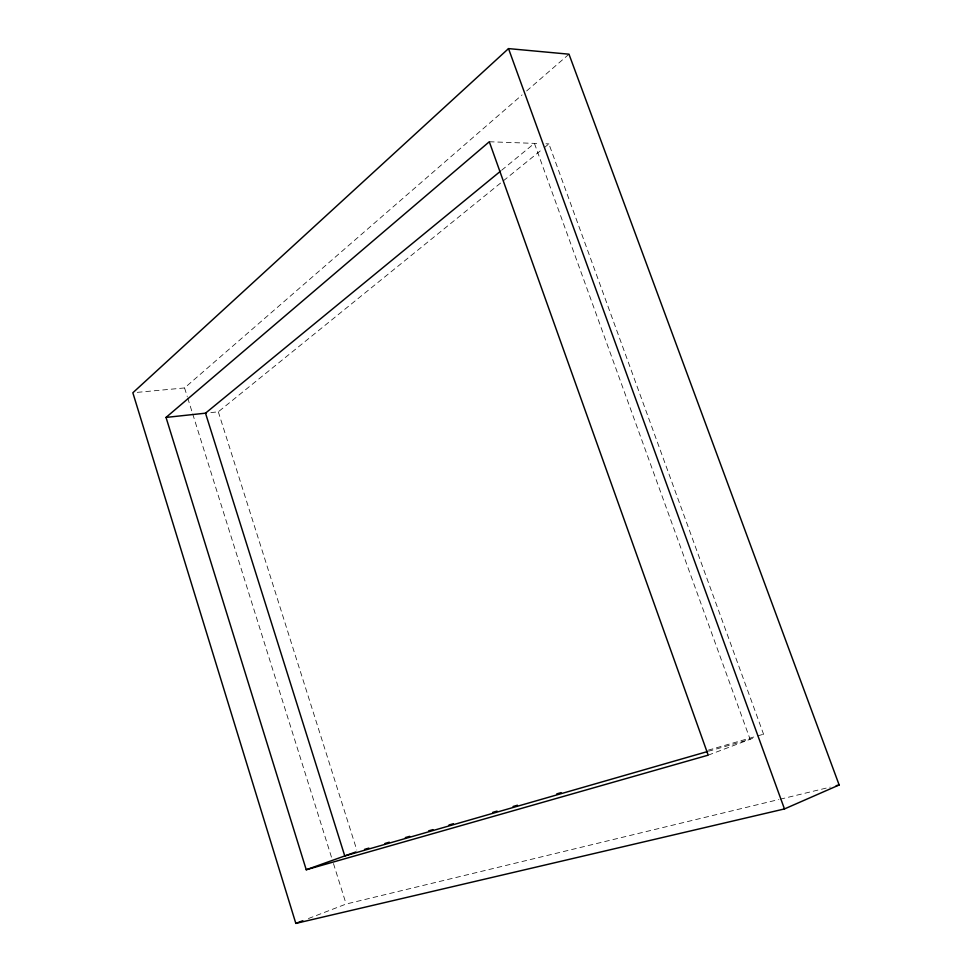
<?xml version="1.0" encoding="UTF-8"?>
<svg xmlns="http://www.w3.org/2000/svg" width="972" height="972" viewBox="0 0 972 972"><rect width="100%" height="100%" fill="white"/><g stroke="black" fill="none" stroke-linecap="round" stroke-linejoin="round"><path stroke-width="0.73" stroke-dasharray="4.86 3.65" d="M137.283 392.36L184.559 387.937L522.073 94.916M526.654 90.943L568.985 54.189M501.637 170.258L534.418 143.37L750.105 739.291L709.281 751.04M210.851 412.602L218.311 411.8L543.032 148.667M544.211 147.708L548.913 143.892L763.555 734.2L760.712 735.282M308.403 918.552L346.141 904.033L778.633 799.579M708.199 755.159L755.037 737.42M708.211 750.177L756.277 736.302M757.723 735.877L763.555 734.2M780.103 799.227L830.295 787.113M489.305 141.754L539.97 143.577M545.936 143.783L548.913 143.892M218.311 411.8L356.797 850.014M184.559 387.937L187.28 396.612M187.73 398.058L192.249 412.517M192.711 413.963L331.659 857.766M333.469 863.549L346.141 904.033"/><path stroke-width="1.46" d="M508.514 48.6L132.848 392.773L295.828 923.4L784.465 808.935L839.152 784.975L568.985 54.189L508.514 48.6L784.465 808.935M166.03 417.425L489.305 141.754L708.199 755.159L306.241 869.746L166.03 417.425L206.368 413.088M500.471 171.218L205.505 413.173L344.768 855.943L707.823 751.453M295.828 923.4L302.814 920.715M306.241 869.746L355.837 851.97M364.536 849.37L368.898 848.106M384.924 843.477L389.286 842.214M405.312 837.597L409.674 836.333M428.616 830.866L432.977 829.614M449.003 824.985L453.365 823.721M492.683 812.373L497.057 811.122M513.07 806.493L517.444 805.229M556.762 793.881L561.136 792.63M836.199 785.68L839.152 784.975"/></g></svg>
